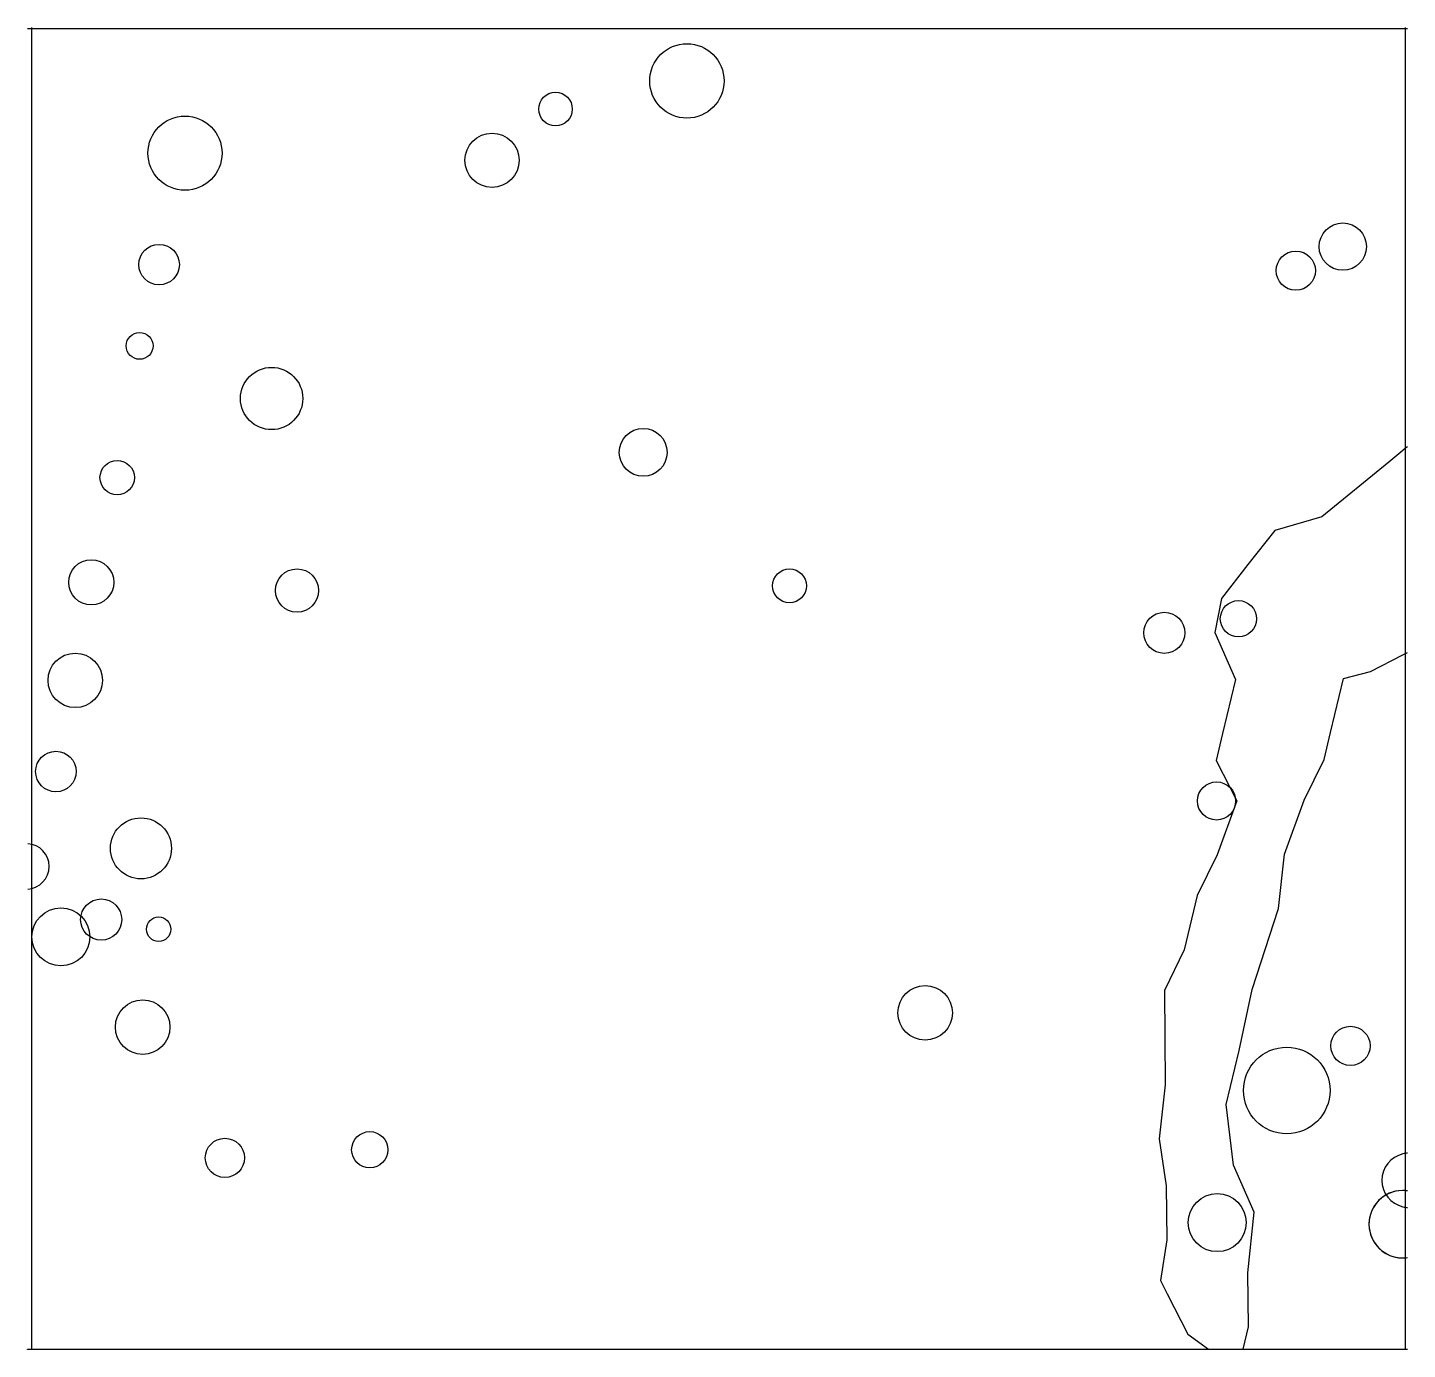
# Model space of a CAD drawing. Extents: x 2.05 to 3.08, y 5.54 to 6.52.
import ezdxf

# ---------------------------------------------------------------- set-up
doc = ezdxf.new("R2010")
doc.units = 0
doc.layers.add('LAYER1', color=7, linetype='CONTINUOUS')
doc.layers.add('LAYER12', color=5, linetype='CONTINUOUS')

msp = doc.modelspace()

# ---------------------------------------------------------------- linework, layer by layer
at = {"layer": 'LAYER1', "color": 7, "linetype": 'CONTINUOUS'}
for points in [[(3.0733, 6.2092), (3.0627, 6.2005), (3.0129, 6.1599), (2.9778, 6.1495), (2.9579, 6.1242), (2.9381, 6.0989), (2.9333, 6.0737), (2.9487, 6.0387), (2.939, 5.9984), (2.9342, 5.9783), (2.9496, 5.9483), (2.9349, 5.908), (2.9201, 5.8777), (2.9104, 5.8374), (2.8957, 5.8071), (2.896, 5.772), (2.8963, 5.7368), (2.8917, 5.6966), (2.897, 5.6615), (2.8974, 5.6213), (2.8927, 5.5911), (2.8978, 5.5811), (2.9132, 5.5511), (2.9284, 5.5399)], [(3.0752, 6.2108), (3.0733, 6.2092)], [(3.0766, 6.2119), (3.0752, 6.2108)], [(2.9543, 5.5399), (2.9583, 5.5566), (2.9579, 5.5967), (2.9625, 5.642), (2.9471, 5.677), (2.9417, 5.7222), (2.9513, 5.7625), (2.961, 5.8078), (2.9805, 5.8682), (2.9851, 5.9085), (2.9998, 5.9488), (3.0146, 5.9791), (3.0194, 5.9992), (3.0291, 6.0395), (3.0491, 6.0447), (3.0733, 6.0571)], [(3.0733, 6.0571), (3.0752, 6.0581)], [(3.0752, 6.0581), (3.0766, 6.0588)], [(2.9284, 5.5399), (2.9284, 5.5399)], [(2.9284, 5.5399), (2.9284, 5.5399)], [(2.9284, 5.5399), (2.9284, 5.5399)], [(2.9284, 5.5399), (2.9284, 5.5399)], [(2.9284, 5.5399), (2.9284, 5.5399)], [(2.9284, 5.5399), (2.9284, 5.5399)], [(2.9284, 5.5399), (2.9284, 5.5399)], [(2.9543, 5.5399), (2.9543, 5.5399)], [(2.9543, 5.5399), (2.9543, 5.5399)]]:
    msp.add_lwpolyline(points, dxfattribs=at)
for centre, radius in [((2.5401, 6.4844), 0.0277), ((2.4423, 6.4634), 0.0125), ((2.1664, 6.4306), 0.0276), ((2.395, 6.4253), 0.0202), ((3.0285, 6.361), 0.0176), ((2.1471, 6.3476), 0.0151), ((2.9935, 6.3431), 0.0146), ((2.1326, 6.2871), 0.01), ((2.2309, 6.2479), 0.0232), ((2.5076, 6.2078), 0.0178), ((2.1159, 6.189), 0.0128), ((2.0966, 6.111), 0.0168), ((2.2498, 6.1049), 0.0161), ((2.6165, 6.1084), 0.0126), ((2.9508, 6.0839), 0.0135), ((2.8956, 6.0734), 0.0153), ((2.0847, 6.038), 0.0203), ((2.0703, 5.9701), 0.0151), ((2.9345, 5.9482), 0.0142), ((2.1336, 5.9129), 0.0227), ((2.074, 5.847), 0.0216), ((2.104, 5.8599), 0.0153), ((2.1468, 5.8527), 0.0091), ((2.7175, 5.7904), 0.0203), ((2.1349, 5.7798), 0.0203), ((3.0342, 5.7658), 0.0146), ((2.9868, 5.7326), 0.0322), ((2.1961, 5.6824), 0.0146), ((2.304, 5.6885), 0.0135), ((2.935, 5.6342), 0.0216)]:
    msp.add_circle(centre, radius, dxfattribs=at)
for centre, radius, start, end in [((2.0484, 5.8995), 0.0169, -87.0406, 87.0407), ((3.0778, 5.6657), 0.0202, 103.0109, -103.0109), ((3.0778, 5.6657), 0.0202, 97.4219, 103.0112), ((3.0778, 5.6657), 0.0202, 93.4932, 97.422), ((3.0731, 5.633), 0.0251, 90.5325, -89.6426), ((3.0731, 5.633), 0.0251, 89.6426, -89.6426), ((3.0731, 5.633), 0.0251, 85.2041, 89.6426), ((3.0731, 5.633), 0.0251, 85.2041, 89.6426), ((3.0731, 5.633), 0.0251, 82.0306, 85.2047), ((3.0778, 5.6657), 0.0202, -103.0112, -97.4219), ((3.0778, 5.6657), 0.0202, -97.4219, -93.4929), ((3.0731, 5.633), 0.0251, -89.6426, -82.0306), ((3.0731, 5.633), 0.0251, -89.6426, -85.2047)]:
    msp.add_arc(centre, radius, start, end, dxfattribs=at)
at = {"layer": 'LAYER12', "color": 5, "linetype": 'CONTINUOUS'}
for points in [[(2.0522, 6.5241), (2.0522, 6.5207)], [(3.0752, 6.5207), (3.0752, 6.5241)], [(2.0492, 6.5235), (3.0733, 6.5235)], [(2.0522, 6.5207), (2.0522, 5.5399)], [(3.0733, 6.5235), (3.0752, 6.5235)], [(3.0752, 6.5235), (3.0766, 6.5235)], [(3.0752, 5.5399), (3.0752, 6.5207)], [(2.0492, 5.5398), (2.0492, 5.5399)], [(2.0492, 5.5399), (2.0492, 5.5399)], [(2.0492, 5.5399), (2.0492, 5.5399)], [(2.0492, 5.5399), (2.0492, 5.5398)], [(2.0492, 5.5398), (2.0492, 5.5399)], [(2.0492, 5.5399), (2.0492, 5.5399)], [(2.0492, 5.5399), (2.0492, 5.5399)], [(2.0492, 5.5399), (2.0492, 5.5398)], [(3.0733, 5.5398), (2.0492, 5.5398)], [(2.0522, 5.5399), (2.0522, 5.5399)], [(2.0522, 5.5399), (2.0522, 5.5399)], [(3.0752, 5.5398), (3.0733, 5.5398)], [(3.0752, 5.5398), (3.0752, 5.5399)], [(3.0752, 5.5399), (3.0752, 5.5398)], [(3.0752, 5.5398), (3.0752, 5.5399)], [(3.0752, 5.5399), (3.0752, 5.5398)], [(3.0752, 5.5399), (3.0752, 5.5399)], [(3.0752, 5.5399), (3.0752, 5.5399)], [(3.0766, 5.5398), (3.0752, 5.5398)]]:
    msp.add_lwpolyline(points, dxfattribs=at)

doc.saveas('drawing.dxf')
